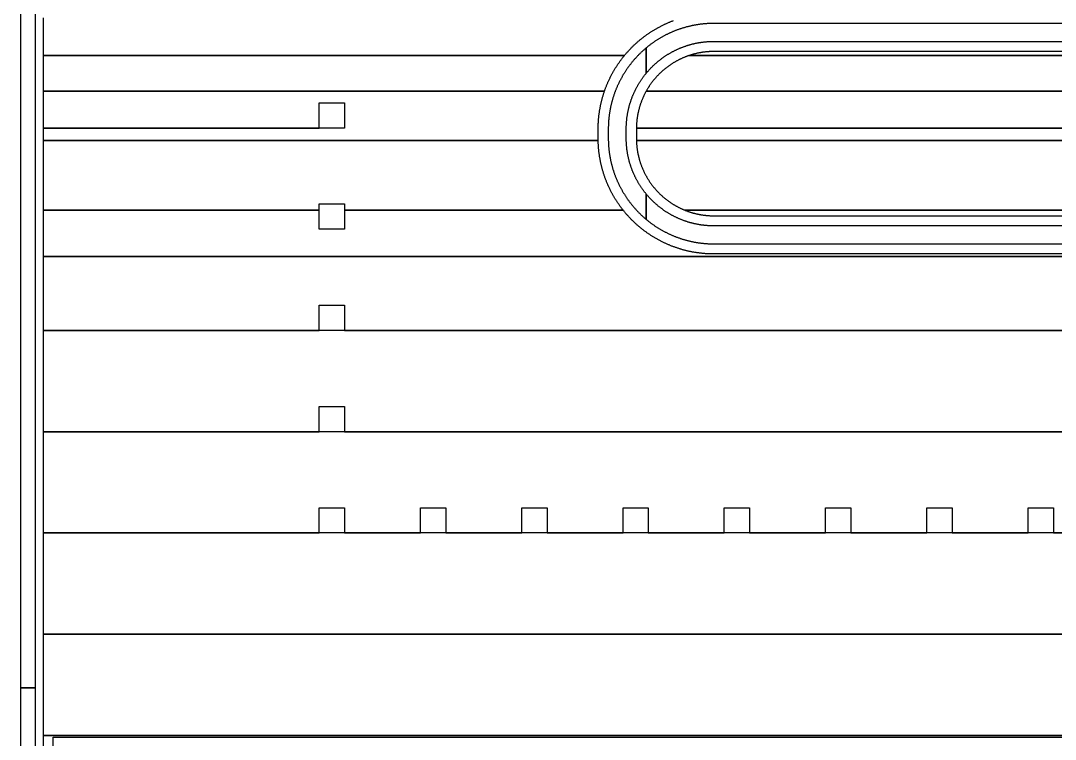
# Model space of a CAD drawing. Extents: x -3400 to 6900, y -3400 to 6900.
# Drawn here: x -2257 to -1236, y 934 to 1644 of the extents above; entities that cross this region are included whole.
import ezdxf

# ---------------------------------------------------------------- set-up
doc = ezdxf.new("R2010")
doc.units = 0
doc.layers.add('XOR', color=1, linetype='CONTINUOUS')

# ---------------------------------------------------------------- blocks, each defined once
blk = doc.blocks.new('CHIP_XOR')
at = {"layer": '5'}
for points in [[(-2342.91, 884.5), (-2357.09, 884.5), (-2357.09, 1672), (-2342.91, 1672)], [(-1739.6015, 1372.357), (-1739.6965, 1372.472), (-1740.067, 1372.9275), (-1740.435, 1373.3855), (-1740.7995, 1373.846), (-1741.161, 1374.3085), (-1741.5195, 1374.774), (-1741.8745, 1375.242), (-1742.2265, 1375.712), (-1742.5755, 1376.1845), (-1742.921, 1376.6595), (-1743.263, 1377.137), (-1743.602, 1377.6165), (-1743.938, 1378.098), (-1744.2705, 1378.5825), (-1744.5995, 1379.069), (-1744.9255, 1379.5575), (-1745.248, 1380.0485), (-1745.5675, 1380.5415), (-1745.8835, 1381.0365), (-1746.1955, 1381.534), (-1746.505, 1382.033), (-1746.8105, 1382.5345), (-1747.113, 1383.0385), (-1747.4115, 1383.544), (-1747.707, 1384.0515), (-1747.999, 1384.561), (-1748.2875, 1385.073), (-1748.5725, 1385.5865), (-1748.854, 1386.102), (-1749.132, 1386.6195), (-1749.4065, 1387.1385), (-1749.677, 1387.6595), (-1749.9445, 1388.1825), (-1750.2085, 1388.7075), (-1750.4685, 1389.234), (-1750.725, 1389.762), (-1750.978, 1390.292), (-1751.2275, 1390.824), (-1751.4735, 1391.3575), (-1751.7155, 1391.8925), (-1751.954, 1392.429), (-1752.189, 1392.9675), (-1752.42, 1393.5075), (-1752.648, 1394.049), (-1752.8715, 1394.592), (-1753.0915, 1395.1365), (-1753.308, 1395.6825), (-1753.521, 1396.23), (-1753.73, 1396.779), (-1753.935, 1397.329), (-1754.1365, 1397.881), (-1754.3345, 1398.434), (-1754.5285, 1398.988), (-1754.7185, 1399.544), (-1754.905, 1400.101), (-1755.0875, 1400.659), (-1755.2665, 1401.2185), (-1755.4415, 1401.779), (-1755.6125, 1402.341), (-1755.78, 1402.904), (-1755.9435, 1403.468), (-1756.1035, 1404.0335), (-1756.259, 1404.5995), (-1756.4115, 1405.167), (-1756.5595, 1405.735), (-1756.7035, 1406.3045), (-1756.844, 1406.875), (-1756.9805, 1407.446), (-1757.1135, 1408.0185), (-1757.242, 1408.5915), (-1757.367, 1409.165), (-1757.488, 1409.74), (-1757.605, 1410.3155), (-1757.718, 1410.892), (-1757.827, 1411.469), (-1757.9325, 1412.047), (-1758.0335, 1412.6255), (-1758.131, 1413.2045), (-1758.2245, 1413.7845), (-1758.314, 1414.365), (-1758.3995, 1414.946), (-1758.4815, 1415.5275), (-1758.559, 1416.1095), (-1758.6325, 1416.6925), (-1758.7025, 1417.2755), (-1758.768, 1417.8595), (-1758.83, 1418.4435), (-1758.8875, 1419.028), (-1758.9415, 1419.6125), (-1758.9915, 1420.198), (-1759.0375, 1420.7835), (-1759.079, 1421.3695), (-1759.117, 1421.9555), (-1759.151, 1422.5415), (-1759.181, 1423.1285), (-1759.207, 1423.715), (-1759.229, 1424.302), (-1759.247, 1424.889), (-1759.261, 1425.476), (-1759.271, 1426.0635), (-1759.277, 1426.651), (-1759.279, 1427.238), (-1759.279, 1436.762), (-1759.277, 1437.349), (-1759.271, 1437.9365), (-1759.261, 1438.524), (-1759.247, 1439.111), (-1759.229, 1439.698), (-1759.207, 1440.285), (-1759.181, 1440.8715), (-1759.151, 1441.4585), (-1759.117, 1442.0445), (-1759.079, 1442.6305), (-1759.0375, 1443.2165), (-1758.9915, 1443.802), (-1758.9415, 1444.3875), (-1758.8875, 1444.972), (-1758.83, 1445.5565), (-1758.768, 1446.1405), (-1758.7025, 1446.7245), (-1758.6325, 1447.3075), (-1758.559, 1447.8905), (-1758.4815, 1448.4725), (-1758.3995, 1449.054), (-1758.314, 1449.635), (-1758.2245, 1450.2155), (-1758.131, 1450.7955), (-1758.0335, 1451.3745), (-1757.9325, 1451.953), (-1757.827, 1452.531), (-1757.718, 1453.108), (-1757.605, 1453.6845), (-1757.488, 1454.26), (-1757.367, 1454.835), (-1757.242, 1455.4085), (-1757.1135, 1455.9815), (-1756.9805, 1456.554), (-1756.844, 1457.125), (-1756.7035, 1457.6955), (-1756.5595, 1458.265), (-1756.4115, 1458.833), (-1756.259, 1459.4005), (-1756.1035, 1459.9665), (-1755.9435, 1460.532), (-1755.78, 1461.096), (-1755.6125, 1461.659), (-1755.4415, 1462.221), (-1755.2665, 1462.7815), (-1755.0875, 1463.341), (-1754.905, 1463.899), (-1754.7185, 1464.456), (-1754.5285, 1465.012), (-1754.3345, 1465.566), (-1754.1365, 1466.119), (-1753.935, 1466.671), (-1753.73, 1467.221), (-1753.521, 1467.77), (-1753.308, 1468.3175), (-1753.0915, 1468.8635), (-1752.8715, 1469.408), (-1752.648, 1469.951), (-1752.42, 1470.4925), (-1752.189, 1471.0325), (-1751.954, 1471.571), (-1751.7155, 1472.1075), (-1751.4735, 1472.6425), (-1751.2275, 1473.176), (-1750.978, 1473.708), (-1750.725, 1474.238), (-1750.4685, 1474.766), (-1750.2085, 1475.2925), (-1749.9445, 1475.8175), (-1749.677, 1476.3405), (-1749.4065, 1476.8615), (-1749.132, 1477.3805), (-1748.854, 1477.898), (-1748.5725, 1478.4135), (-1748.2875, 1478.927), (-1747.999, 1479.439), (-1747.707, 1479.9485), (-1747.4115, 1480.456), (-1747.113, 1480.9615), (-1746.8105, 1481.4655), (-1746.505, 1481.967), (-1746.1955, 1482.466), (-1745.8835, 1482.9635), (-1745.5675, 1483.4585), (-1745.248, 1483.9515), (-1744.9255, 1484.4425), (-1744.5995, 1484.931), (-1744.2705, 1485.4175), (-1743.938, 1485.902), (-1743.602, 1486.3835), (-1743.263, 1486.863), (-1742.921, 1487.3405), (-1742.5755, 1487.8155), (-1742.2265, 1488.288), (-1741.8745, 1488.758), (-1741.5195, 1489.226), (-1741.161, 1489.6915), (-1740.7995, 1490.154), (-1740.435, 1490.6145), (-1740.067, 1491.0725), (-1739.6965, 1491.528), (-1739.6015, 1491.643), (-1739.6015, 1516.694), (-1740.0965, 1516.278), (-1740.589, 1515.8595), (-1741.079, 1515.438), (-1741.566, 1515.013), (-1742.0505, 1514.585), (-1742.5325, 1514.1545), (-1743.0115, 1513.7205), (-1743.488, 1513.284), (-1743.9615, 1512.844), (-1744.4325, 1512.4015), (-1744.901, 1511.956), (-1745.3665, 1511.5075), (-1745.829, 1511.0565), (-1746.289, 1510.602), (-1746.746, 1510.145), (-1747.2, 1509.685), (-1747.6515, 1509.2225), (-1748.1, 1508.757), (-1748.5455, 1508.289), (-1748.988, 1507.818), (-1749.4275, 1507.344), (-1749.8645, 1506.8675), (-1750.298, 1506.3885), (-1750.729, 1505.9065), (-1751.157, 1505.422), (-1751.5815, 1504.935), (-1752.0035, 1504.445), (-1752.422, 1503.953), (-1752.8375, 1503.458), (-1753.25, 1502.96), (-1753.6595, 1502.46), (-1754.066, 1501.9575), (-1754.469, 1501.4525), (-1754.8695, 1500.9445), (-1755.266, 1500.4345), (-1755.66, 1499.922), (-1756.0505, 1499.407), (-1756.438, 1498.8895), (-1756.822, 1498.3695), (-1757.203, 1497.8475), (-1757.5805, 1497.323), (-1757.955, 1496.796), (-1758.326, 1496.267), (-1758.6935, 1495.7355), (-1759.058, 1495.2015), (-1759.4195, 1494.6655), (-1759.777, 1494.1275), (-1760.1315, 1493.587), (-1760.483, 1493.0445), (-1760.8305, 1492.4995), (-1761.175, 1491.9525), (-1761.516, 1491.4035), (-1761.8535, 1490.852), (-1762.1875, 1490.299), (-1762.518, 1489.7435), (-1762.8455, 1489.186), (-1763.169, 1488.627), (-1763.4895, 1488.0655), (-1763.806, 1487.502), (-1764.1195, 1486.9365), (-1764.4295, 1486.3695), (-1764.7355, 1485.8), (-1765.038, 1485.229), (-1765.3375, 1484.656), (-1765.633, 1484.0815), (-1765.925, 1483.5045), (-1766.2135, 1482.9265), (-1766.498, 1482.346), (-1766.7795, 1481.764), (-1767.057, 1481.1805), (-1767.331, 1480.595), (-1767.601, 1480.008), (-1767.868, 1479.419), (-1768.131, 1478.8285), (-1768.3905, 1478.2365), (-1768.646, 1477.643), (-1768.898, 1477.048), (-1769.146, 1476.451), (-1769.3905, 1475.853), (-1769.6315, 1475.253), (-1769.8685, 1474.6515), (-1770.102, 1474.049), (-1770.3315, 1473.445), (-1770.5575, 1472.839), (-1770.7795, 1472.2325), (-1770.998, 1471.624), (-1771.2125, 1471.014), (-1771.4235, 1470.403), (-1771.6305, 1469.791), (-1771.8335, 1469.1775), (-1772.033, 1468.5625), (-1772.2285, 1467.9465), (-1772.42, 1467.329), (-1772.608, 1466.7105), (-1772.792, 1466.091), (-1772.972, 1465.4705), (-1773.1485, 1464.8485), (-1773.321, 1464.2255), (-1773.4895, 1463.6015), (-1773.654, 1462.9765), (-1773.815, 1462.3505), (-1773.972, 1461.7235), (-1774.125, 1461.0955), (-1774.274, 1460.467), (-1774.419, 1459.837), (-1774.5605, 1459.2065), (-1774.698, 1458.5745), (-1774.8315, 1457.9425), (-1774.961, 1457.309), (-1775.0865, 1456.675), (-1775.208, 1456.0405), (-1775.326, 1455.4045), (-1775.4395, 1454.7685), (-1775.5495, 1454.1315), (-1775.6555, 1453.494), (-1775.7575, 1452.8555), (-1775.855, 1452.217), (-1775.949, 1451.5775), (-1776.039, 1450.9375), (-1776.125, 1450.2965), (-1776.2075, 1449.6555), (-1776.2855, 1449.014), (-1776.3595, 1448.372), (-1776.4295, 1447.7295), (-1776.4955, 1447.0865), (-1776.5575, 1446.443), (-1776.616, 1445.7995), (-1776.67, 1445.155), (-1776.72, 1444.511), (-1776.766, 1443.866), (-1776.808, 1443.221), (-1776.8465, 1442.576), (-1776.8805, 1441.9305), (-1776.9105, 1441.285), (-1776.9365, 1440.639), (-1776.9585, 1439.993), (-1776.9765, 1439.347), (-1776.991, 1438.701), (-1777.001, 1438.0545), (-1777.007, 1437.408), (-1777.009, 1436.762), (-1777.009, 1427.238), (-1777.007, 1426.592), (-1777.001, 1425.9455), (-1776.991, 1425.299), (-1776.9765, 1424.653), (-1776.9585, 1424.007), (-1776.9365, 1423.361), (-1776.9105, 1422.715), (-1776.8805, 1422.0695), (-1776.8465, 1421.424), (-1776.808, 1420.779), (-1776.766, 1420.134), (-1776.72, 1419.489), (-1776.67, 1418.845), (-1776.616, 1418.2005), (-1776.5575, 1417.557), (-1776.4955, 1416.9135), (-1776.4295, 1416.2705), (-1776.3595, 1415.628), (-1776.2855, 1414.986), (-1776.2075, 1414.3445), (-1776.125, 1413.7035), (-1776.039, 1413.0625), (-1775.949, 1412.4225), (-1775.855, 1411.783), (-1775.7575, 1411.1445), (-1775.6555, 1410.506), (-1775.5495, 1409.8685), (-1775.4395, 1409.2315), (-1775.326, 1408.5955), (-1775.208, 1407.9595), (-1775.0865, 1407.325), (-1774.961, 1406.691), (-1774.8315, 1406.0575), (-1774.698, 1405.4255), (-1774.5605, 1404.7935), (-1774.419, 1404.163), (-1774.274, 1403.533), (-1774.125, 1402.9045), (-1773.972, 1402.2765), (-1773.815, 1401.6495), (-1773.654, 1401.0235), (-1773.4895, 1400.3985), (-1773.321, 1399.7745), (-1773.1485, 1399.1515), (-1772.972, 1398.5295), (-1772.792, 1397.909), (-1772.608, 1397.2895), (-1772.42, 1396.671), (-1772.2285, 1396.0535), (-1772.033, 1395.4375), (-1771.8335, 1394.8225), (-1771.6305, 1394.209), (-1771.4235, 1393.597), (-1771.2125, 1392.986), (-1770.998, 1392.376), (-1770.7795, 1391.7675), (-1770.5575, 1391.161), (-1770.3315, 1390.555), (-1770.102, 1389.951), (-1769.8685, 1389.3485), (-1769.6315, 1388.747), (-1769.3905, 1388.147), (-1769.146, 1387.549), (-1768.898, 1386.952), (-1768.646, 1386.357), (-1768.3905, 1385.7635), (-1768.131, 1385.1715), (-1767.868, 1384.581), (-1767.601, 1383.992), (-1767.331, 1383.405), (-1767.057, 1382.8195), (-1766.7795, 1382.236), (-1766.498, 1381.654), (-1766.2135, 1381.0735), (-1765.925, 1380.4955), (-1765.633, 1379.9185), (-1765.3375, 1379.344), (-1765.038, 1378.771), (-1764.7355, 1378.2), (-1764.4295, 1377.6305), (-1764.1195, 1377.0635), (-1763.806, 1376.498), (-1763.4895, 1375.9345), (-1763.169, 1375.373), (-1762.8455, 1374.814), (-1762.518, 1374.2565), (-1762.1875, 1373.701), (-1761.8535, 1373.148), (-1761.516, 1372.5965), (-1761.175, 1372.0475), (-1760.8305, 1371.5005), (-1760.483, 1370.9555), (-1760.1315, 1370.413), (-1759.777, 1369.8725), (-1759.4195, 1369.3345), (-1759.058, 1368.7985), (-1758.6935, 1368.2645), (-1758.326, 1367.733), (-1757.955, 1367.204), (-1757.5805, 1366.677), (-1757.203, 1366.1525), (-1756.822, 1365.6305), (-1756.438, 1365.1105), (-1756.0505, 1364.593), (-1755.66, 1364.078), (-1755.266, 1363.5655), (-1754.8695, 1363.0555), (-1754.469, 1362.5475), (-1754.066, 1362.0425), (-1753.6595, 1361.54), (-1753.25, 1361.04), (-1752.8375, 1360.542), (-1752.422, 1360.047), (-1752.0035, 1359.555), (-1751.5815, 1359.065), (-1751.157, 1358.578), (-1750.729, 1358.0935), (-1750.298, 1357.6115), (-1749.8645, 1357.1325), (-1749.4275, 1356.656), (-1748.988, 1356.182), (-1748.5455, 1355.711), (-1748.1, 1355.243), (-1747.6515, 1354.7775), (-1747.2, 1354.315), (-1746.746, 1353.855), (-1746.289, 1353.398), (-1745.829, 1352.9435), (-1745.3665, 1352.4925), (-1744.901, 1352.044), (-1744.4325, 1351.5985), (-1743.9615, 1351.156), (-1743.488, 1350.716), (-1743.0115, 1350.2795), (-1742.5325, 1349.8455), (-1742.0505, 1349.415), (-1741.566, 1348.987), (-1741.079, 1348.562), (-1740.589, 1348.1405), (-1740.0965, 1347.722), (-1739.6015, 1347.306)], [(-1780.78, 1473.946), (-1780.558, 1474.5845), (-1780.3315, 1475.222), (-1780.102, 1475.858), (-1779.868, 1476.493), (-1779.631, 1477.126), (-1779.3895, 1477.758), (-1779.145, 1478.3885), (-1778.896, 1479.0175), (-1778.644, 1479.645), (-1778.388, 1480.271), (-1778.128, 1480.8955), (-1777.8645, 1481.5185), (-1777.5975, 1482.14), (-1777.3265, 1482.7595), (-1777.052, 1483.3775), (-1776.774, 1483.994), (-1776.492, 1484.609), (-1776.207, 1485.222), (-1775.918, 1485.8335), (-1775.625, 1486.4435), (-1775.329, 1487.0515), (-1775.029, 1487.6575), (-1774.7255, 1488.262), (-1774.4185, 1488.8645), (-1774.1075, 1489.4655), (-1773.7935, 1490.0645), (-1773.476, 1490.6615), (-1773.1545, 1491.2565), (-1772.83, 1491.85), (-1772.5015, 1492.4415), (-1772.1695, 1493.0305), (-1771.8345, 1493.618), (-1771.4955, 1494.2035), (-1771.1535, 1494.787), (-1770.808, 1495.368), (-1770.4585, 1495.9475), (-1770.106, 1496.5245), (-1769.75, 1497.1), (-1769.391, 1497.673), (-1769.028, 1498.2435), (-1768.662, 1498.8125), (-1768.2925, 1499.379), (-1767.9195, 1499.943), (-1767.5435, 1500.505), (-1767.164, 1501.065), (-1766.781, 1501.6225), (-1766.395, 1502.178), (-1766.0055, 1502.731), (-1765.613, 1503.2815), (-1765.217, 1503.83), (-1764.818, 1504.376), (-1764.4155, 1504.9195), (-1764.01, 1505.461), (-1763.601, 1505.9995), (-1763.189, 1506.536), (-1762.774, 1507.07), (-1762.3555, 1507.6015), (-1761.934, 1508.1305), (-1761.5095, 1508.657), (-1761.199, 1509.037), (-2334.91, 1509.037), (-2334.91, 1473.826), (-1780.821, 1473.826)], [(-1786.991, 1425.209), (-1787.001, 1425.8855), (-1787.007, 1426.5615), (-1787.009, 1427.238), (-1787.009, 1436.762), (-1787.007, 1437.4385), (-1787.001, 1438.1145), (-1786.991, 1438.791), (-1786.9765, 1439.467), (-1786.9585, 1440.143), (-1786.9365, 1440.819), (-1786.9105, 1441.495), (-1786.8805, 1442.1705), (-1786.8465, 1442.846), (-1786.8085, 1443.5215), (-1786.7665, 1444.1965), (-1786.7205, 1444.8715), (-1786.67, 1445.546), (-1786.616, 1446.22), (-1786.558, 1446.894), (-1786.496, 1447.5675), (-1786.43, 1448.2405), (-1786.36, 1448.913), (-1786.286, 1449.5855), (-1786.208, 1450.257), (-1786.126, 1450.9285), (-1786.04, 1451.5995), (-1785.95, 1452.27), (-1785.856, 1452.9395), (-1785.7585, 1453.609), (-1785.6565, 1454.2775), (-1785.5505, 1454.9455), (-1785.441, 1455.613), (-1785.327, 1456.2795), (-1785.2095, 1456.9455), (-1785.088, 1457.611), (-1784.9625, 1458.2755), (-1784.833, 1458.9395), (-1784.6995, 1459.6025), (-1784.562, 1460.2645), (-1784.421, 1460.926), (-1784.2755, 1461.5865), (-1784.1265, 1462.2465), (-1783.9735, 1462.905), (-1783.8165, 1463.563), (-1783.6555, 1464.22), (-1783.491, 1464.876), (-1783.3225, 1465.531), (-1783.15, 1466.185), (-1782.9735, 1466.838), (-1782.7935, 1467.49), (-1782.6095, 1468.1405), (-1782.4215, 1468.7905), (-1782.2295, 1469.439), (-1782.034, 1470.0865), (-1781.8345, 1470.733), (-1781.6315, 1471.378), (-1781.424, 1472.0215), (-1781.2135, 1472.6645), (-1780.9985, 1473.3055), (-1780.821, 1473.826), (-2334.91, 1473.826), (-2334.91, 1437.5), (-2062.5, 1437.5), (-2062.5, 1462.5), (-2037.5, 1462.5), (-2037.5, 1437.5), (-2062.5, 1437.5), (-2334.91, 1437.5), (-2334.91, 1425.209)], [(-1762.774, 1356.93), (-1763.189, 1357.464), (-1763.601, 1358.0005), (-1764.01, 1358.539), (-1764.4155, 1359.0805), (-1764.818, 1359.624), (-1765.217, 1360.17), (-1765.613, 1360.7185), (-1766.0055, 1361.269), (-1766.395, 1361.822), (-1766.781, 1362.3775), (-1767.164, 1362.935), (-1767.5435, 1363.495), (-1767.9195, 1364.057), (-1768.2925, 1364.621), (-1768.662, 1365.1875), (-1769.028, 1365.7565), (-1769.391, 1366.327), (-1769.75, 1366.9), (-1770.106, 1367.4755), (-1770.4585, 1368.0525), (-1770.808, 1368.632), (-1771.1535, 1369.213), (-1771.4955, 1369.7965), (-1771.8345, 1370.382), (-1772.1695, 1370.9695), (-1772.5015, 1371.5585), (-1772.83, 1372.15), (-1773.1545, 1372.7435), (-1773.476, 1373.3385), (-1773.7935, 1373.9355), (-1774.1075, 1374.5345), (-1774.4185, 1375.1355), (-1774.7255, 1375.738), (-1775.029, 1376.3425), (-1775.329, 1376.9485), (-1775.625, 1377.5565), (-1775.918, 1378.1665), (-1776.207, 1378.778), (-1776.492, 1379.391), (-1776.774, 1380.006), (-1777.052, 1380.6225), (-1777.3265, 1381.2405), (-1777.5975, 1381.86), (-1777.8645, 1382.4815), (-1778.128, 1383.1045), (-1778.388, 1383.729), (-1778.644, 1384.355), (-1778.896, 1384.9825), (-1779.145, 1385.6115), (-1779.3895, 1386.242), (-1779.631, 1386.874), (-1779.868, 1387.507), (-1780.102, 1388.142), (-1780.3315, 1388.778), (-1780.558, 1389.4155), (-1780.78, 1390.054), (-1780.9985, 1390.6945), (-1781.2135, 1391.3355), (-1781.424, 1391.9785), (-1781.6315, 1392.622), (-1781.8345, 1393.267), (-1782.034, 1393.9135), (-1782.2295, 1394.561), (-1782.4215, 1395.2095), (-1782.6095, 1395.8595), (-1782.7935, 1396.51), (-1782.9735, 1397.162), (-1783.15, 1397.815), (-1783.3225, 1398.469), (-1783.491, 1399.124), (-1783.6555, 1399.78), (-1783.8165, 1400.437), (-1783.9735, 1401.095), (-1784.1265, 1401.7535), (-1784.2755, 1402.4135), (-1784.421, 1403.074), (-1784.562, 1403.7355), (-1784.6995, 1404.3975), (-1784.833, 1405.0605), (-1784.9625, 1405.7245), (-1785.088, 1406.389), (-1785.2095, 1407.0545), (-1785.327, 1407.7205), (-1785.441, 1408.387), (-1785.5505, 1409.0545), (-1785.6565, 1409.7225), (-1785.7585, 1410.391), (-1785.856, 1411.0605), (-1785.95, 1411.73), (-1786.04, 1412.4005), (-1786.126, 1413.0715), (-1786.208, 1413.743), (-1786.286, 1414.4145), (-1786.36, 1415.087), (-1786.43, 1415.7595), (-1786.496, 1416.4325), (-1786.554, 1417.061), (-1786.558, 1417.106), (-1786.616, 1417.78), (-1786.67, 1418.454), (-1786.7205, 1419.1285), (-1786.7665, 1419.8035), (-1786.8085, 1420.4785), (-1786.8465, 1421.154), (-1786.8805, 1421.8295), (-1786.9105, 1422.505), (-1786.9365, 1423.181), (-1786.9585, 1423.857), (-1786.9765, 1424.533), (-1786.991, 1425.209), (-2334.91, 1425.209), (-2334.91, 1356.3985), (-2062.5, 1356.3985), (-2062.5, 1362.5), (-2037.5, 1362.5), (-2037.5, 1356.3985), (-1762.3555, 1356.3985)], [(-2342.91, 764.5), (-2357.09, 764.5), (-2357.09, 884.5), (-2342.91, 884.5)]]:
    blk.add_lwpolyline(points, close=True, dxfattribs=at)
for points in [[(-2334.91, 1546.3165), (-2334.91, 1509.037), (-1761.199, 1509.037), (-1761.082, 1509.181), (-1760.651, 1509.702), (-1760.217, 1510.221), (-1759.78, 1510.7375), (-1759.34, 1511.251), (-1758.897, 1511.762), (-1758.451, 1512.2705), (-1758.002, 1512.776), (-1757.708, 1513.103), (-1757.55, 1513.279), (-1757.095, 1513.7795), (-1756.637, 1514.277), (-1756.176, 1514.772), (-1755.712, 1515.2645), (-1755.245, 1515.754), (-1754.7755, 1516.2405), (-1754.303, 1516.7245), (-1753.8275, 1517.2055), (-1753.3495, 1517.6835), (-1752.868, 1518.159), (-1752.3845, 1518.6315), (-1751.8975, 1519.1015), (-1751.408, 1519.568), (-1750.916, 1520.032), (-1750.421, 1520.493), (-1749.9235, 1520.951), (-1749.423, 1521.406), (-1748.92, 1521.858), (-1748.414, 1522.307), (-1747.906, 1522.753), (-1747.3945, 1523.1965), (-1746.881, 1523.6365), (-1746.365, 1524.0735), (-1745.846, 1524.507), (-1745.3245, 1524.938), (-1744.8005, 1525.3655), (-1744.274, 1525.7905), (-1743.7455, 1526.212), (-1743.214, 1526.63), (-1742.68, 1527.0455), (-1742.1435, 1527.4575), (-1741.6045, 1527.866), (-1741.0635, 1528.2715), (-1740.52, 1528.674), (-1739.974, 1529.073), (-1739.4255, 1529.469), (-1738.875, 1529.862), (-1738.322, 1530.251), (-1737.7665, 1530.6375), (-1737.425, 1530.8715), (-1737.209, 1531.02), (-1736.649, 1531.3995), (-1736.087, 1531.776), (-1735.5225, 1532.1485), (-1734.956, 1532.518), (-1734.3875, 1532.8845), (-1733.8165, 1533.247), (-1733.2435, 1533.6065), (-1732.6685, 1533.9625), (-1732.0915, 1534.315), (-1731.512, 1534.664), (-1730.9305, 1535.0095), (-1730.3475, 1535.352), (-1729.762, 1535.6905), (-1729.1745, 1536.026), (-1728.585, 1536.3575), (-1727.994, 1536.686), (-1727.4005, 1537.011), (-1726.8055, 1537.332), (-1726.2085, 1537.6495), (-1725.6095, 1537.964), (-1725.0085, 1538.2745), (-1724.406, 1538.5815), (-1723.8015, 1538.885), (-1723.195, 1539.185), (-1722.587, 1539.481), (-1721.9775, 1539.774), (-1721.366, 1540.063), (-1720.753, 1540.3485), (-1720.138, 1540.63), (-1719.5215, 1540.9085), (-1718.9035, 1541.183), (-1718.2835, 1541.4535), (-1717.662, 1541.721), (-1717.0395, 1541.9845), (-1716.415, 1542.244), (-1715.789, 1542.5), (-1715.1615, 1542.7525), (-1714.5325, 1543.001), (-1713.902, 1543.246), (-1713.27, 1543.487), (-1712.6365, 1543.7245)], [(-418.7755, 1513.135), (-1672.9055, 1513.135), (-1673.4585, 1513.133), (-1674.0115, 1513.127), (-1674.564, 1513.117), (-1675.117, 1513.103), (-1675.6695, 1513.085), (-1676.2215, 1513.063), (-1676.774, 1513.037), (-1677.326, 1513.007), (-1677.878, 1512.973), (-1678.4295, 1512.935), (-1678.9805, 1512.893), (-1679.5315, 1512.847), (-1680.082, 1512.797), (-1680.6325, 1512.743), (-1681.182, 1512.685), (-1681.7315, 1512.6235), (-1682.2805, 1512.5575), (-1682.8285, 1512.4875), (-1683.3765, 1512.414), (-1683.924, 1512.336), (-1684.4705, 1512.2545), (-1685.017, 1512.1685), (-1685.5625, 1512.079), (-1686.1075, 1511.9855), (-1686.6515, 1511.888), (-1687.195, 1511.7865), (-1687.7375, 1511.681), (-1688.2795, 1511.5715), (-1688.8205, 1511.4585), (-1689.361, 1511.341), (-1689.9005, 1511.22), (-1690.439, 1511.095), (-1690.9765, 1510.9665), (-1691.513, 1510.8335), (-1692.049, 1510.697), (-1692.5835, 1510.5565), (-1693.117, 1510.412), (-1693.65, 1510.264), (-1694.1815, 1510.112), (-1694.7115, 1509.956), (-1695.241, 1509.796), (-1695.769, 1509.6325), (-1696.296, 1509.465), (-1696.8215, 1509.294), (-1697.346, 1509.119), (-1697.585, 1509.037), (549.0675, 1509.037)], [(-418.7755, 1540.865), (-1672.9055, 1540.865), (-1673.552, 1540.863), (-1674.1985, 1540.857), (-1674.8445, 1540.847), (-1675.491, 1540.833), (-1676.137, 1540.815), (-1676.783, 1540.793), (-1677.4285, 1540.7665), (-1678.0745, 1540.7365), (-1678.72, 1540.7025), (-1679.365, 1540.6645), (-1680.01, 1540.6225), (-1680.6545, 1540.576), (-1681.299, 1540.526), (-1681.943, 1540.472), (-1682.587, 1540.414), (-1683.23, 1540.352), (-1683.873, 1540.2855), (-1684.5155, 1540.2155), (-1685.158, 1540.1415), (-1685.7995, 1540.0635), (-1686.4405, 1539.9815), (-1687.081, 1539.8955), (-1687.721, 1539.8055), (-1688.3605, 1539.7115), (-1688.9995, 1539.6135), (-1689.638, 1539.5115), (-1690.2755, 1539.4055), (-1690.9125, 1539.296), (-1691.5485, 1539.182), (-1692.184, 1539.0645), (-1692.819, 1538.9425), (-1693.453, 1538.817), (-1694.086, 1538.6875), (-1694.7185, 1538.554), (-1695.35, 1538.4165), (-1695.981, 1538.2755), (-1696.6105, 1538.13), (-1697.2395, 1537.981), (-1697.8675, 1537.828), (-1698.4945, 1537.671), (-1699.1205, 1537.5105), (-1699.7455, 1537.3455), (-1700.3695, 1537.177), (-1700.9925, 1537.0045), (-1701.614, 1536.8285), (-1702.235, 1536.648), (-1702.8545, 1536.464), (-1703.473, 1536.276), (-1704.09, 1536.0845), (-1704.7065, 1535.889), (-1705.321, 1535.6895), (-1705.9345, 1535.4865), (-1706.547, 1535.2795), (-1707.158, 1535.0685), (-1707.7675, 1534.854), (-1708.376, 1534.636), (-1708.983, 1534.4135), (-1709.5885, 1534.188), (-1710.193, 1533.958), (-1710.7955, 1533.725), (-1711.397, 1533.4875), (-1711.9965, 1533.247), (-1712.595, 1533.0025), (-1713.1915, 1532.754), (-1713.787, 1532.502), (-1714.3805, 1532.2465), (-1714.9725, 1531.987), (-1715.563, 1531.724), (-1716.1515, 1531.4575), (-1716.739, 1531.187), (-1717.324, 1530.913), (-1717.908, 1530.6355), (-1718.49, 1530.3545), (-1719.07, 1530.0695), (-1719.6485, 1529.781), (-1720.225, 1529.489), (-1720.8, 1529.1935), (-1721.373, 1528.8945), (-1721.944, 1528.5915), (-1722.513, 1528.2855), (-1723.0805, 1527.9755), (-1723.646, 1527.6625), (-1724.209, 1527.3455), (-1724.7705, 1527.0255), (-1725.33, 1526.7015), (-1725.8875, 1526.3745), (-1726.4425, 1526.0435), (-1726.996, 1525.7095), (-1727.547, 1525.372), (-1728.0965, 1525.031), (-1728.6435, 1524.687), (-1729.188, 1524.339), (-1729.731, 1523.988), (-1730.271, 1523.6335), (-1730.8095, 1523.2755), (-1731.3455, 1522.9145), (-1731.879, 1522.55), (-1732.4105, 1522.182), (-1732.94, 1521.811), (-1733.467, 1521.4365), (-1733.9915, 1521.059), (-1734.5135, 1520.678), (-1735.0335, 1520.294), (-1735.551, 1519.9065), (-1736.066, 1519.516), (-1736.5785, 1519.1225), (-1737.0885, 1518.7255), (-1737.596, 1518.3255), (-1738.1015, 1517.922), (-1738.604, 1517.516), (-1739.104, 1517.1065), (-1739.6015, 1516.694), (-1739.6015, 1491.643), (-1739.3225, 1491.981), (-1738.9455, 1492.4315), (-1738.5655, 1492.879), (-1738.182, 1493.3245), (-1737.796, 1493.767), (-1737.407, 1494.207), (-1737.015, 1494.644), (-1736.6195, 1495.0785), (-1736.2215, 1495.5105), (-1735.8205, 1495.9395), (-1735.417, 1496.366), (-1735.01, 1496.79), (-1734.6005, 1497.211), (-1734.188, 1497.629), (-1733.7725, 1498.044), (-1733.3545, 1498.4565), (-1732.9335, 1498.8665), (-1732.51, 1499.273), (-1732.0835, 1499.677), (-1731.6545, 1500.078), (-1731.2225, 1500.476), (-1730.788, 1500.871), (-1730.3505, 1501.263), (-1729.9105, 1501.652), (-1729.468, 1502.0385), (-1729.023, 1502.4215), (-1728.575, 1502.8015), (-1728.125, 1503.1785), (-1727.672, 1503.5525), (-1727.2165, 1503.9235), (-1726.7585, 1504.291), (-1726.298, 1504.6555), (-1725.835, 1505.017), (-1725.37, 1505.3755), (-1724.902, 1505.7305), (-1724.432, 1506.0825), (-1723.959, 1506.4315), (-1723.4845, 1506.777), (-1723.007, 1507.1195), (-1722.5275, 1507.4585), (-1722.0455, 1507.794), (-1721.5615, 1508.1265), (-1721.075, 1508.456), (-1720.5865, 1508.782), (-1720.0955, 1509.1045), (-1719.6025, 1509.4235), (-1719.1075, 1509.7395), (-1718.61, 1510.052), (-1718.1105, 1510.361), (-1717.609, 1510.6665), (-1717.1055, 1510.969), (-1716.6, 1511.268), (-1716.0925, 1511.563), (-1715.5825, 1511.855), (-1715.071, 1512.1435), (-1714.5575, 1512.4285), (-1714.042, 1512.71), (-1713.5245, 1512.988), (-1713.0055, 1513.2625), (-1712.484, 1513.5335), (-1711.961, 1513.8005), (-1711.4365, 1514.0645), (-1710.91, 1514.3245), (-1710.3815, 1514.5815), (-1709.8515, 1514.8345), (-1709.32, 1515.084), (-1708.7865, 1515.3295), (-1708.2515, 1515.572), (-1707.7145, 1515.8105), (-1707.1765, 1516.045), (-1706.6365, 1516.2765), (-1706.095, 1516.504), (-1705.552, 1516.728), (-1705.0075, 1516.948), (-1704.4615, 1517.1645), (-1703.914, 1517.377), (-1703.365, 1517.586), (-1702.8145, 1517.7915), (-1702.263, 1517.993), (-1701.71, 1518.1905), (-1701.1555, 1518.3845), (-1700.6, 1518.575), (-1700.043, 1518.761), (-1699.4845, 1518.944), (-1698.9255, 1519.1225), (-1698.3645, 1519.2975), (-1697.803, 1519.469), (-1697.24, 1519.6365), (-1696.6755, 1519.8), (-1696.1105, 1519.9595), (-1695.5445, 1520.1155), (-1694.977, 1520.2675), (-1694.4085, 1520.4155), (-1693.8395, 1520.56), (-1693.269, 1520.7005), (-1692.6975, 1520.837), (-1692.1255, 1520.9695), (-1691.5525, 1521.098), (-1690.9785, 1521.223), (-1690.404, 1521.344), (-1689.8285, 1521.461), (-1689.252, 1521.574), (-1688.675, 1521.6835), (-1688.097, 1521.7885), (-1687.5185, 1521.89), (-1686.9395, 1521.9875), (-1686.3595, 1522.081), (-1685.779, 1522.1705), (-1685.198, 1522.256), (-1684.6165, 1522.3375), (-1684.034, 1522.415), (-1683.4515, 1522.489), (-1682.868, 1522.5585), (-1682.2845, 1522.6245), (-1681.7005, 1522.686), (-1681.116, 1522.744), (-1680.531, 1522.7975), (-1679.946, 1522.8475), (-1679.3605, 1522.8935), (-1678.7745, 1522.9355), (-1678.1885, 1522.9735), (-1677.602, 1523.007), (-1677.0155, 1523.037), (-1676.429, 1523.063), (-1675.842, 1523.085), (-1675.255, 1523.103), (-1674.6675, 1523.117), (-1674.0805, 1523.127), (-1673.493, 1523.133), (-1672.9055, 1523.135), (-418.7755, 1523.135)], [(549.0675, 1509.037), (-1697.585, 1509.037), (-1697.869, 1508.94), (-1698.391, 1508.7575), (-1698.9115, 1508.571), (-1699.4305, 1508.381), (-1699.948, 1508.187), (-1700.4645, 1507.9895), (-1700.9795, 1507.788), (-1701.493, 1507.583), (-1702.0045, 1507.374), (-1702.515, 1507.1615), (-1703.024, 1506.9455), (-1703.531, 1506.7255), (-1704.037, 1506.502), (-1704.541, 1506.275), (-1705.043, 1506.044), (-1705.544, 1505.81), (-1706.043, 1505.5715), (-1706.54, 1505.33), (-1707.0355, 1505.085), (-1707.529, 1504.836), (-1708.021, 1504.5835), (-1708.511, 1504.3275), (-1708.999, 1504.068), (-1709.4855, 1503.805), (-1709.9695, 1503.5385), (-1710.452, 1503.2685), (-1710.9325, 1502.995), (-1711.411, 1502.718), (-1711.8875, 1502.4375), (-1712.362, 1502.1535), (-1712.834, 1501.866), (-1713.3045, 1501.5755), (-1713.7725, 1501.2815), (-1714.2385, 1500.984), (-1714.702, 1500.683), (-1715.164, 1500.379), (-1715.623, 1500.071), (-1716.0805, 1499.7605), (-1716.535, 1499.446), (-1716.988, 1499.1285), (-1717.438, 1498.808), (-1717.886, 1498.484), (-1718.3315, 1498.157), (-1718.775, 1497.8265), (-1719.216, 1497.4925), (-1719.654, 1497.156), (-1720.09, 1496.816), (-1720.5235, 1496.473), (-1720.9545, 1496.1265), (-1721.383, 1495.777), (-1721.809, 1495.4245), (-1722.2325, 1495.069), (-1722.653, 1494.7105), (-1723.071, 1494.349), (-1723.487, 1493.9845), (-1723.8995, 1493.6165), (-1724.31, 1493.246), (-1724.7175, 1492.8725), (-1725.122, 1492.496), (-1725.5245, 1492.1165), (-1725.9235, 1491.734), (-1726.32, 1491.349), (-1726.714, 1490.961), (-1727.105, 1490.57), (-1727.493, 1490.1765), (-1727.878, 1489.78), (-1728.2605, 1489.3805), (-1728.64, 1488.9785), (-1729.0165, 1488.5735), (-1729.39, 1488.166), (-1729.7605, 1487.756), (-1730.128, 1487.343), (-1730.493, 1486.9275), (-1730.8545, 1486.509), (-1731.213, 1486.0885), (-1731.5685, 1485.665), (-1731.921, 1485.239), (-1732.2705, 1484.8105), (-1732.6165, 1484.38), (-1732.9595, 1483.9465), (-1733.2995, 1483.5105), (-1733.6365, 1483.072), (-1733.97, 1482.631), (-1734.3005, 1482.188), (-1734.628, 1481.7425), (-1734.952, 1481.2945), (-1735.2725, 1480.844), (-1735.59, 1480.3915), (-1735.904, 1479.9365), (-1736.215, 1479.4795), (-1736.5225, 1479.02), (-1736.827, 1478.5585), (-1737.1275, 1478.0945), (-1737.3425, 1477.758), (-1737.425, 1477.6285), (-1737.7195, 1477.1605), (-1738.01, 1476.6905), (-1738.2975, 1476.218), (-1738.5815, 1475.7435), (-1738.8615, 1475.267), (-1739.1385, 1474.789), (-1739.412, 1474.3085), (-1739.6825, 1473.826), (1433.5505, 1473.826)], [(1433.5505, 1473.826), (-1739.6825, 1473.826), (-1739.949, 1473.3415), (-1740.212, 1472.8555), (-1740.4715, 1472.367), (-1740.7275, 1471.877), (-1740.9795, 1471.3855), (-1741.2285, 1470.8915), (-1741.474, 1470.396), (-1741.7155, 1469.899), (-1741.9535, 1469.4), (-1742.188, 1468.8995), (-1742.419, 1468.397), (-1742.646, 1467.893), (-1742.8695, 1467.3875), (-1743.0895, 1466.88), (-1743.3055, 1466.3715), (-1743.518, 1465.861), (-1743.727, 1465.349), (-1743.932, 1464.8355), (-1744.1335, 1464.3205), (-1744.331, 1463.8045), (-1744.525, 1463.2865), (-1744.715, 1462.7675), (-1744.901, 1462.247), (-1745.084, 1461.7255), (-1745.2625, 1461.202), (-1745.4375, 1460.6775), (-1745.609, 1460.152), (-1745.7765, 1459.625), (-1745.94, 1459.097), (-1746.0995, 1458.568), (-1746.2555, 1458.0375), (-1746.4075, 1457.506), (-1746.556, 1456.9735), (-1746.7005, 1456.4395), (-1746.841, 1455.905), (-1746.9775, 1455.3695), (-1747.11, 1454.8325), (-1747.239, 1454.295), (-1747.364, 1453.7565), (-1747.485, 1453.217), (-1747.602, 1452.677), (-1747.7155, 1452.1355), (-1747.825, 1451.594), (-1747.93, 1451.051), (-1748.0315, 1450.5075), (-1748.129, 1449.9635), (-1748.223, 1449.4185), (-1748.3125, 1448.873), (-1748.398, 1448.327), (-1748.48, 1447.78), (-1748.5575, 1447.233), (-1748.6315, 1446.685), (-1748.7015, 1446.1365), (-1748.767, 1445.5875), (-1748.829, 1445.038), (-1748.887, 1444.4885), (-1748.941, 1443.938), (-1748.991, 1443.3875), (-1749.037, 1442.8365), (-1749.079, 1442.2855), (-1749.117, 1441.734), (-1749.151, 1441.182), (-1749.181, 1440.63), (-1749.207, 1440.078), (-1749.229, 1439.5255), (-1749.247, 1438.973), (-1749.261, 1438.4205), (-1749.271, 1437.8675), (-1749.275, 1437.5), (-62.5, 1437.5)], [(-62.5, 1437.5), (-1749.275, 1437.5), (-1749.277, 1437.3145), (-1749.279, 1436.762), (-1749.279, 1427.238), (-1749.277, 1426.6855), (-1749.271, 1426.1325), (-1749.261, 1425.5795), (-1749.2515, 1425.209), (1497.868, 1425.209)], [(1497.868, 1425.209), (-1749.2515, 1425.209), (-1749.247, 1425.027), (-1749.229, 1424.4745), (-1749.207, 1423.922), (-1749.181, 1423.37), (-1749.151, 1422.818), (-1749.117, 1422.266), (-1749.079, 1421.7145), (-1749.037, 1421.1635), (-1748.991, 1420.6125), (-1748.941, 1420.062), (-1748.887, 1419.5115), (-1748.829, 1418.962), (-1748.767, 1418.4125), (-1748.7015, 1417.8635), (-1748.6315, 1417.315), (-1748.597, 1417.061), (-1748.5575, 1416.767), (-1748.48, 1416.22), (-1748.398, 1415.673), (-1748.3125, 1415.127), (-1748.223, 1414.5815), (-1748.129, 1414.0365), (-1748.0315, 1413.4925), (-1747.93, 1412.949), (-1747.825, 1412.406), (-1747.7155, 1411.8645), (-1747.602, 1411.323), (-1747.485, 1410.783), (-1747.364, 1410.2435), (-1747.239, 1409.705), (-1747.11, 1409.1675), (-1746.9775, 1408.6305), (-1746.841, 1408.095), (-1746.7005, 1407.5605), (-1746.556, 1407.0265), (-1746.4075, 1406.494), (-1746.2555, 1405.9625), (-1746.0995, 1405.432), (-1745.94, 1404.903), (-1745.7765, 1404.375), (-1745.609, 1403.848), (-1745.4375, 1403.3225), (-1745.2625, 1402.798), (-1745.084, 1402.2745), (-1744.901, 1401.753), (-1744.715, 1401.2325), (-1744.525, 1400.7135), (-1744.331, 1400.1955), (-1744.1335, 1399.6795), (-1743.932, 1399.1645), (-1743.727, 1398.651), (-1743.518, 1398.139), (-1743.3055, 1397.6285), (-1743.0895, 1397.12), (-1742.8695, 1396.6125), (-1742.646, 1396.107), (-1742.419, 1395.603), (-1742.188, 1395.1005), (-1741.9535, 1394.6), (-1741.7155, 1394.101), (-1741.474, 1393.604), (-1741.2285, 1393.1085), (-1740.9795, 1392.6145), (-1740.7275, 1392.123), (-1740.4715, 1391.633), (-1740.212, 1391.1445), (-1739.949, 1390.6585), (-1739.6825, 1390.174), (-1739.412, 1389.6915), (-1739.1385, 1389.2115), (-1738.8615, 1388.733), (-1738.5815, 1388.2565), (-1738.2975, 1387.782), (-1738.01, 1387.3095), (-1737.7195, 1386.8395), (-1737.425, 1386.3715), (-1737.1275, 1385.9055), (-1736.827, 1385.4415), (-1736.5225, 1384.98), (-1736.215, 1384.5205), (-1735.904, 1384.0635), (-1735.59, 1383.6085), (-1735.2725, 1383.156), (-1734.952, 1382.7055), (-1734.628, 1382.2575), (-1734.3005, 1381.812), (-1733.97, 1381.369), (-1733.6365, 1380.928), (-1733.2995, 1380.4895), (-1732.9595, 1380.0535), (-1732.6165, 1379.62), (-1732.2705, 1379.1895), (-1731.921, 1378.761), (-1731.5685, 1378.335), (-1731.213, 1377.9115), (-1730.8545, 1377.491), (-1730.493, 1377.0725), (-1730.128, 1376.657), (-1729.7605, 1376.244), (-1729.39, 1375.834), (-1729.0165, 1375.4265), (-1728.64, 1375.0215), (-1728.2605, 1374.6195), (-1727.878, 1374.22), (-1727.493, 1373.8235), (-1727.105, 1373.43), (-1726.714, 1373.039), (-1726.32, 1372.651), (-1725.9235, 1372.266), (-1725.5245, 1371.8835), (-1725.122, 1371.504), (-1724.7175, 1371.1275), (-1724.31, 1370.754), (-1723.8995, 1370.3835), (-1723.487, 1370.0155), (-1723.071, 1369.651), (-1722.653, 1369.2895), (-1722.2325, 1368.931), (-1721.809, 1368.5755), (-1721.383, 1368.223), (-1720.9545, 1367.8735), (-1720.5235, 1367.527), (-1720.09, 1367.184), (-1719.654, 1366.844), (-1719.216, 1366.5075), (-1718.775, 1366.1735), (-1718.3315, 1365.843), (-1717.886, 1365.516), (-1717.438, 1365.192), (-1716.988, 1364.8715), (-1716.535, 1364.554), (-1716.0805, 1364.2395), (-1715.623, 1363.929), (-1715.164, 1363.621), (-1714.702, 1363.317), (-1714.2385, 1363.016), (-1713.7725, 1362.7185), (-1713.3045, 1362.4245), (-1712.834, 1362.134), (-1712.362, 1361.8465), (-1711.8875, 1361.5625), (-1711.411, 1361.282), (-1710.9325, 1361.005), (-1710.452, 1360.7315), (-1709.9695, 1360.4615), (-1709.4855, 1360.195), (-1708.999, 1359.932), (-1708.511, 1359.6725), (-1708.021, 1359.4165), (-1707.529, 1359.164), (-1707.0355, 1358.915), (-1706.54, 1358.67), (-1706.043, 1358.4285), (-1705.544, 1358.1905), (-1705.043, 1357.956), (-1704.541, 1357.725), (-1704.037, 1357.498), (-1703.531, 1357.2745), (-1703.024, 1357.0545), (-1702.515, 1356.8385), (-1702.0045, 1356.626), (-1701.493, 1356.417), (-1701.4465, 1356.3985), (-62.5, 1356.3985)], [(-418.7755, 1340.865), (-1672.9055, 1340.865), (-1673.493, 1340.867), (-1674.0805, 1340.873), (-1674.6675, 1340.883), (-1675.255, 1340.897), (-1675.842, 1340.915), (-1676.429, 1340.937), (-1677.0155, 1340.963), (-1677.602, 1340.993), (-1678.1885, 1341.0265), (-1678.7745, 1341.0645), (-1679.3605, 1341.1065), (-1679.946, 1341.1525), (-1680.531, 1341.2025), (-1681.116, 1341.256), (-1681.7005, 1341.314), (-1682.2845, 1341.3755), (-1682.868, 1341.4415), (-1683.4515, 1341.511), (-1684.034, 1341.585), (-1684.6165, 1341.6625), (-1685.198, 1341.744), (-1685.779, 1341.8295), (-1686.3595, 1341.919), (-1686.9395, 1342.0125), (-1687.5185, 1342.11), (-1688.097, 1342.2115), (-1688.675, 1342.3165), (-1689.252, 1342.426), (-1689.8285, 1342.539), (-1690.404, 1342.656), (-1690.9785, 1342.777), (-1691.5525, 1342.902), (-1692.1255, 1343.0305), (-1692.6975, 1343.163), (-1693.269, 1343.2995), (-1693.8395, 1343.44), (-1694.4085, 1343.5845), (-1694.977, 1343.7325), (-1695.5445, 1343.8845), (-1696.1105, 1344.0405), (-1696.6755, 1344.2), (-1697.24, 1344.3635), (-1697.803, 1344.531), (-1698.3645, 1344.7025), (-1698.9255, 1344.8775), (-1699.4845, 1345.056), (-1700.043, 1345.239), (-1700.6, 1345.425), (-1701.1555, 1345.6155), (-1701.71, 1345.8095), (-1702.263, 1346.007), (-1702.8145, 1346.2085), (-1703.365, 1346.414), (-1703.914, 1346.623), (-1704.4615, 1346.8355), (-1705.0075, 1347.052), (-1705.552, 1347.272), (-1706.095, 1347.496), (-1706.6365, 1347.7235), (-1707.1765, 1347.955), (-1707.7145, 1348.1895), (-1708.2515, 1348.428), (-1708.7865, 1348.6705), (-1709.32, 1348.916), (-1709.8515, 1349.1655), (-1710.3815, 1349.4185), (-1710.91, 1349.6755), (-1711.4365, 1349.9355), (-1711.961, 1350.1995), (-1712.484, 1350.4665), (-1713.0055, 1350.7375), (-1713.5245, 1351.012), (-1714.042, 1351.29), (-1714.5575, 1351.5715), (-1715.071, 1351.8565), (-1715.5825, 1352.145), (-1716.0925, 1352.437), (-1716.6, 1352.732), (-1717.1055, 1353.031), (-1717.609, 1353.3335), (-1718.1105, 1353.639), (-1718.61, 1353.948), (-1719.1075, 1354.2605), (-1719.6025, 1354.5765), (-1720.0955, 1354.8955), (-1720.5865, 1355.218), (-1721.075, 1355.544), (-1721.5615, 1355.8735), (-1722.0455, 1356.206), (-1722.5275, 1356.5415), (-1723.007, 1356.8805), (-1723.4845, 1357.223), (-1723.959, 1357.5685), (-1724.432, 1357.9175), (-1724.902, 1358.2695), (-1725.37, 1358.6245), (-1725.835, 1358.983), (-1726.298, 1359.3445), (-1726.7585, 1359.709), (-1727.2165, 1360.0765), (-1727.672, 1360.4475), (-1728.125, 1360.8215), (-1728.575, 1361.1985), (-1729.023, 1361.5785), (-1729.468, 1361.9615), (-1729.9105, 1362.348), (-1730.3505, 1362.737), (-1730.788, 1363.129), (-1731.2225, 1363.524), (-1731.6545, 1363.922), (-1732.0835, 1364.323), (-1732.51, 1364.727), (-1732.9335, 1365.1335), (-1733.3545, 1365.5435), (-1733.7725, 1365.956), (-1734.188, 1366.371), (-1734.6005, 1366.789), (-1735.01, 1367.21), (-1735.417, 1367.634), (-1735.8205, 1368.0605), (-1736.2215, 1368.4895), (-1736.6195, 1368.9215), (-1737.015, 1369.356), (-1737.407, 1369.793), (-1737.796, 1370.233), (-1738.182, 1370.6755), (-1738.5655, 1371.121), (-1738.9455, 1371.5685), (-1739.3225, 1372.019), (-1739.6015, 1372.357), (-1739.6015, 1347.306), (-1739.104, 1346.8935), (-1738.604, 1346.484), (-1738.1015, 1346.078), (-1737.596, 1345.6745), (-1737.0885, 1345.2745), (-1736.5785, 1344.8775), (-1736.066, 1344.484), (-1735.551, 1344.0935), (-1735.0335, 1343.706), (-1734.5135, 1343.322), (-1733.9915, 1342.941), (-1733.467, 1342.5635), (-1732.94, 1342.189), (-1732.4105, 1341.818), (-1731.879, 1341.45), (-1731.3455, 1341.0855), (-1730.8095, 1340.7245), (-1730.271, 1340.3665), (-1729.731, 1340.012), (-1729.188, 1339.661), (-1728.6435, 1339.313), (-1728.0965, 1338.969), (-1727.547, 1338.628), (-1726.996, 1338.2905), (-1726.4425, 1337.9565), (-1725.8875, 1337.6255), (-1725.33, 1337.2985), (-1724.7705, 1336.9745), (-1724.209, 1336.6545), (-1723.646, 1336.3375), (-1723.0805, 1336.0245), (-1722.513, 1335.7145), (-1721.944, 1335.4085), (-1721.373, 1335.1055), (-1720.8, 1334.8065), (-1720.225, 1334.511), (-1719.6485, 1334.219), (-1719.07, 1333.9305), (-1718.49, 1333.6455), (-1717.908, 1333.3645), (-1717.324, 1333.087), (-1716.739, 1332.813), (-1716.1515, 1332.5425), (-1715.563, 1332.276), (-1714.9725, 1332.013), (-1714.3805, 1331.7535), (-1713.787, 1331.498), (-1713.1915, 1331.246), (-1712.595, 1330.9975), (-1711.9965, 1330.753), (-1711.397, 1330.5125), (-1710.7955, 1330.275), (-1710.193, 1330.042), (-1709.5885, 1329.812), (-1708.983, 1329.5865), (-1708.376, 1329.364), (-1707.7675, 1329.146), (-1707.158, 1328.9315), (-1706.547, 1328.7205), (-1705.9345, 1328.5135), (-1705.321, 1328.3105), (-1704.7065, 1328.111), (-1704.09, 1327.9155), (-1703.473, 1327.724), (-1702.8545, 1327.536), (-1702.235, 1327.352), (-1701.614, 1327.1715), (-1700.9925, 1326.9955), (-1700.3695, 1326.823), (-1699.7455, 1326.6545), (-1699.1205, 1326.4895), (-1698.4945, 1326.329), (-1697.8675, 1326.172), (-1697.2395, 1326.019), (-1696.6105, 1325.87), (-1695.981, 1325.7245), (-1695.35, 1325.5835), (-1694.7185, 1325.446), (-1694.086, 1325.3125), (-1693.453, 1325.183), (-1692.819, 1325.0575), (-1692.184, 1324.9355), (-1691.5485, 1324.818), (-1690.9125, 1324.704), (-1690.2755, 1324.5945), (-1689.638, 1324.4885), (-1688.9995, 1324.3865), (-1688.3605, 1324.2885), (-1687.721, 1324.1945), (-1687.081, 1324.1045), (-1686.4405, 1324.0185), (-1685.7995, 1323.9365), (-1685.158, 1323.8585), (-1684.5155, 1323.7845), (-1683.873, 1323.7145), (-1683.23, 1323.648), (-1682.587, 1323.586), (-1681.943, 1323.528), (-1681.299, 1323.474), (-1680.6545, 1323.424), (-1680.01, 1323.3775), (-1679.365, 1323.3355), (-1678.72, 1323.2975), (-1678.0745, 1323.2635), (-1677.4285, 1323.2335), (-1676.783, 1323.207), (-1676.137, 1323.185), (-1675.491, 1323.167), (-1674.8445, 1323.153), (-1674.1985, 1323.143), (-1673.552, 1323.137), (-1672.9055, 1323.135), (-418.7755, 1323.135)], [(-62.5, 1356.3985), (-1701.4465, 1356.3985), (-1700.9795, 1356.212), (-1700.4645, 1356.0105), (-1699.948, 1355.813), (-1699.4305, 1355.619), (-1698.9115, 1355.429), (-1698.391, 1355.2425), (-1697.869, 1355.06), (-1697.346, 1354.881), (-1696.8215, 1354.706), (-1696.296, 1354.535), (-1695.769, 1354.3675), (-1695.241, 1354.204), (-1694.7115, 1354.044), (-1694.1815, 1353.888), (-1693.65, 1353.736), (-1693.117, 1353.588), (-1692.5835, 1353.4435), (-1692.049, 1353.303), (-1691.513, 1353.1665), (-1690.9765, 1353.0335), (-1690.439, 1352.905), (-1689.9005, 1352.78), (-1689.361, 1352.659), (-1688.8205, 1352.5415), (-1688.2795, 1352.4285), (-1687.7375, 1352.319), (-1687.195, 1352.2135), (-1686.6515, 1352.112), (-1686.1075, 1352.0145), (-1685.5625, 1351.921), (-1685.017, 1351.8315), (-1684.4705, 1351.7455), (-1683.924, 1351.664), (-1683.3765, 1351.586), (-1682.8285, 1351.5125), (-1682.2805, 1351.4425), (-1681.7315, 1351.3765), (-1681.182, 1351.315), (-1680.6325, 1351.257), (-1680.082, 1351.203), (-1679.5315, 1351.153), (-1678.9805, 1351.107), (-1678.4295, 1351.065), (-1677.878, 1351.027), (-1677.326, 1350.993), (-1676.774, 1350.963), (-1676.2215, 1350.937), (-1675.6695, 1350.915), (-1675.117, 1350.897), (-1674.564, 1350.883), (-1674.0115, 1350.873), (-1673.4585, 1350.867), (-1672.9055, 1350.865), (-397.147, 1350.865)], [(-397.147, 1313.135), (-1672.9055, 1313.135), (-1673.582, 1313.137), (-1674.2585, 1313.143), (-1674.9345, 1313.153), (-1675.611, 1313.167), (-1676.287, 1313.185), (-1676.963, 1313.207), (-1677.639, 1313.233), (-1678.3145, 1313.2635), (-1678.99, 1313.2975), (-1679.6655, 1313.3355), (-1680.3405, 1313.3775), (-1681.015, 1313.4235), (-1681.6895, 1313.4735), (-1682.364, 1313.5275), (-1683.0375, 1313.5855), (-1683.711, 1313.648), (-1684.384, 1313.714), (-1685.057, 1313.784), (-1685.729, 1313.858), (-1686.401, 1313.936), (-1687.0725, 1314.018), (-1687.7435, 1314.104), (-1688.4135, 1314.194), (-1689.0835, 1314.2875), (-1689.7525, 1314.3855), (-1690.4215, 1314.4875), (-1691.0895, 1314.593), (-1691.7565, 1314.703), (-1692.4235, 1314.8165), (-1693.0895, 1314.9345), (-1693.755, 1315.056), (-1694.4195, 1315.1815), (-1695.083, 1315.311), (-1695.7465, 1315.4445), (-1696.4085, 1315.582), (-1697.07, 1315.723), (-1697.7305, 1315.868), (-1698.39, 1316.0175), (-1699.049, 1316.1705), (-1699.707, 1316.3275), (-1700.364, 1316.488), (-1701.02, 1316.653), (-1701.675, 1316.8215), (-1702.329, 1316.994), (-1702.982, 1317.17), (-1703.6335, 1317.3505), (-1704.2845, 1317.5345), (-1704.9345, 1317.7225), (-1705.583, 1317.914), (-1706.2305, 1318.11), (-1706.8765, 1318.309), (-1707.5215, 1318.5125), (-1708.1655, 1318.7195), (-1708.808, 1318.9305), (-1709.4495, 1319.145), (-1710.0895, 1319.3635), (-1710.7285, 1319.586), (-1711.366, 1319.812), (-1712.002, 1320.042), (-1712.6365, 1320.2755), (-1713.27, 1320.513), (-1713.902, 1320.754), (-1714.5325, 1320.999), (-1715.1615, 1321.2475), (-1715.789, 1321.5), (-1716.415, 1321.756), (-1717.0395, 1322.0155), (-1717.662, 1322.279), (-1718.2835, 1322.5465), (-1718.9035, 1322.817), (-1719.5215, 1323.0915), (-1720.138, 1323.37), (-1720.753, 1323.6515), (-1721.366, 1323.937), (-1721.9775, 1324.226), (-1722.587, 1324.519), (-1723.195, 1324.815), (-1723.8015, 1325.115), (-1724.406, 1325.4185), (-1725.0085, 1325.7255), (-1725.6095, 1326.036), (-1726.2085, 1326.3505), (-1726.8055, 1326.668), (-1727.4005, 1326.989), (-1727.994, 1327.314), (-1728.585, 1327.6425), (-1729.1745, 1327.974), (-1729.762, 1328.3095), (-1730.3475, 1328.648), (-1730.9305, 1328.9905), (-1731.512, 1329.336), (-1732.0915, 1329.685), (-1732.6685, 1330.0375), (-1733.2435, 1330.3935), (-1733.8165, 1330.753), (-1734.3875, 1331.1155), (-1734.956, 1331.482), (-1735.5225, 1331.8515), (-1736.087, 1332.224), (-1736.649, 1332.6005), (-1737.209, 1332.98), (-1737.425, 1333.1285), (-1737.7665, 1333.3625), (-1738.322, 1333.749), (-1738.875, 1334.138), (-1739.4255, 1334.531), (-1739.974, 1334.927), (-1740.52, 1335.326), (-1741.0635, 1335.7285), (-1741.6045, 1336.134), (-1742.1435, 1336.5425), (-1742.68, 1336.9545), (-1743.214, 1337.37), (-1743.7455, 1337.788), (-1744.274, 1338.2095), (-1744.8005, 1338.6345), (-1745.3245, 1339.062), (-1745.846, 1339.493), (-1746.365, 1339.9265), (-1746.881, 1340.3635), (-1747.3945, 1340.8035), (-1747.906, 1341.247), (-1748.414, 1341.693), (-1748.92, 1342.142), (-1749.423, 1342.594), (-1749.9235, 1343.049), (-1750.421, 1343.507), (-1750.916, 1343.968), (-1751.408, 1344.432), (-1751.8975, 1344.8985), (-1752.3845, 1345.3685), (-1752.868, 1345.841), (-1753.3495, 1346.3165), (-1753.8275, 1346.7945), (-1754.303, 1347.2755), (-1754.7755, 1347.7595), (-1754.8415, 1347.8275), (-1755.245, 1348.246), (-1755.712, 1348.7355), (-1756.176, 1349.228), (-1756.637, 1349.723), (-1757.095, 1350.2205), (-1757.55, 1350.721), (-1758.002, 1351.224), (-1758.451, 1351.7295), (-1758.897, 1352.238), (-1759.34, 1352.749), (-1759.78, 1353.2625), (-1760.217, 1353.779), (-1760.651, 1354.298), (-1761.082, 1354.819), (-1761.5095, 1355.343), (-1761.934, 1355.8695), (-1762.3555, 1356.3985), (-2037.5, 1356.3985), (-2037.5, 1337.5), (-2062.5, 1337.5), (-2062.5, 1356.3985), (-2334.91, 1356.3985), (-2334.91, 1310.674), (1493.5335, 1310.674)], [(1493.5335, 1310.674), (-2334.91, 1310.674), (-2334.91, 1237.5), (-2062.5, 1237.5), (-2062.5, 1262.5), (-2037.5, 1262.5), (-2037.5, 1237.5), (-162.5, 1237.5)], [(853.4365, 1237.5), (-2334.91, 1237.5), (-2334.91, 1137.5), (-2062.5, 1137.5), (-2062.5, 1162.5), (-2037.5, 1162.5), (-2037.5, 1137.5), (-162.5, 1137.5)], [(-162.5, 1137.5), (-2037.5, 1137.5), (-2062.5, 1137.5), (-2334.91, 1137.5), (-2334.91, 1037.5), (-2062.5, 1037.5), (-2062.5, 1062.5), (-2037.5, 1062.5), (-2037.5, 1037.5), (-1962.5, 1037.5), (-1962.5, 1062.5), (-1937.5, 1062.5), (-1937.5, 1037.5), (-1862.5, 1037.5), (-1862.5, 1062.5), (-1837.5, 1062.5), (-1837.5, 1037.5), (-1762.5, 1037.5), (-1762.5, 1062.5), (-1737.5, 1062.5), (-1737.5, 1037.5), (-1662.5, 1037.5), (-1662.5, 1062.5), (-1637.5, 1062.5), (-1637.5, 1037.5), (-1562.5, 1037.5), (-1562.5, 1062.5), (-1537.5, 1062.5), (-1537.5, 1037.5), (-1462.5, 1037.5), (-1462.5, 1062.5), (-1437.5, 1062.5), (-1437.5, 1037.5), (-1362.5, 1037.5), (-1362.5, 1062.5), (-1337.5, 1062.5), (-1337.5, 1037.5), (-1262.5, 1037.5)], [(-2324.91, 813.18), (-2324.91, 835.82), (-641.459, 835.82)], [(2334.91, 1037.5), (-2334.91, 1037.5), (-2334.91, 937.5), (-262.5, 937.5)], [(-262.5, 937.5), (-2334.91, 937.5), (-2334.91, 837.5), (-262.5, 837.5)], [(-262.5, 837.5), (-2334.91, 837.5), (-2334.91, 797.063)]]:
    blk.add_lwpolyline(points, dxfattribs=at)

msp = doc.modelspace()

# ---------------------------------------------------------------- block references
at = {"layer": 'XOR'}
msp.add_blockref('CHIP_XOR', (100, 100), dxfattribs=at)

doc.saveas('drawing.dxf')
